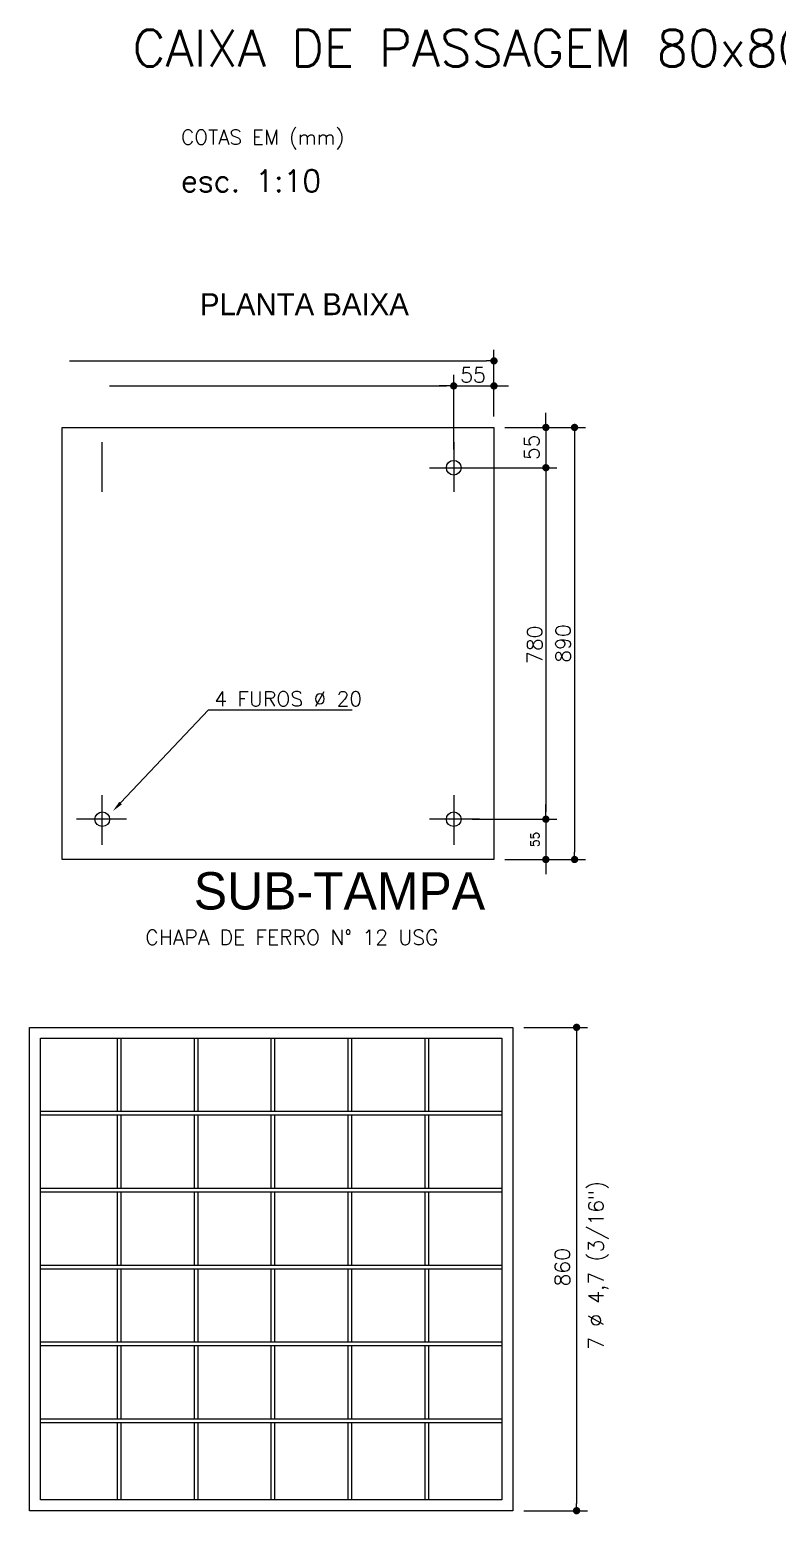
# Model space of a CAD drawing. Extents: x -115 to 23, y 4 to 69.
# Drawn here: x -29.22 to -19.01, y 41.66 to 61.94 of the extents above; entities that cross this region are included whole.
import ezdxf
from ezdxf.enums import TextEntityAlignment as Align

# ---------------------------------------------------------------- set-up
doc = ezdxf.new("R2010")
doc.units = 0
doc.header["$MEASUREMENT"] = 0
doc.linetypes.add('DASHDOT2', pattern=[12.7, 6.35, -3.175, 0, -3.175])
for name, color, linetype in [('DETALHES', 6, 'CONTINUOUS'), ('nivel', 4, 'CONTINUOUS'), ('PAR', 4, 'CONTINUOUS')]:
    doc.layers.add(name, color=color, linetype=linetype)
doc.styles.add('AVANGARD', font='', dxfattribs={"height": 0.075})
doc.styles.add('ROMANS', font='romans.shx', dxfattribs={"height": 0.2})
doc.styles.get('AVANGARD').set_extended_font_data('AvantGarde Bk BT')

# ---------------------------------------------------------------- blocks, each defined once
blk = doc.blocks.new('DOT')
at = {"layer": 'PAR', "color": 0, "linetype": 'ByBlock'}
blk.add_line((-0.5, 0), (-1, 0), dxfattribs=at)
at = {"layer": 'PAR', "color": 0, "linetype": 'ByBlock', "const_width": 0.5}
blk.add_lwpolyline([(-0.25, 0, 1), (0.25, 0, 1)], format="xyb", close=True, dxfattribs=at)

msp = doc.modelspace()

# ---------------------------------------------------------------- linework, layer by layer
at = {"layer": 'nivel', "color": 1}
for p, q in [((-28.682, 57.413), (-22.982, 57.413)), ((-22.882, 56.654), (-22.882, 57.563)), ((-23.432, 56.204), (-23.432, 57.221)), ((-23.432, 56.204), (-23.432, 57.221)), ((-22.882, 56.654), (-22.882, 57.221)), ((-28.132, 57.071), (-23.532, 57.071)), ((-23.532, 57.071), (-23.632, 57.071)), ((-23.432, 57.071), (-22.882, 57.071)), ((-22.782, 57.071), (-22.682, 57.071)), ((-22.173, 56.604), (-22.173, 56.704)), ((-22.732, 56.504), (-22.023, 56.504)), ((-22.732, 56.504), (-21.631, 56.504)), ((-22.173, 56.504), (-22.173, 55.954)), ((-21.781, 56.404), (-21.781, 50.704)), ((-23.182, 55.954), (-22.023, 55.954)), ((-23.182, 55.954), (-22.023, 55.954)), ((-22.173, 55.854), (-22.173, 55.754)), ((-22.173, 55.854), (-22.173, 51.254)), ((-27.982, 51.376), (-26.779, 52.648)), ((-26.779, 52.648), (-26.286, 52.648)), ((-26.286, 52.648), (-24.82, 52.648)), ((-22.173, 51.254), (-22.173, 51.354)), ((-23.182, 51.154), (-22.023, 51.154)), ((-23.182, 51.154), (-22.023, 51.154)), ((-22.173, 51.154), (-22.173, 50.604)), ((-22.732, 50.604), (-22.023, 50.604)), ((-22.732, 50.604), (-21.631, 50.604)), ((-22.173, 50.504), (-22.173, 50.404)), ((-22.474, 48.312), (-21.604, 48.312)), ((-21.754, 48.212), (-21.754, 41.812)), ((-22.474, 41.712), (-21.604, 41.712))]:
    msp.add_line(p, q, dxfattribs=at)
at = {"layer": 'nivel', "color": 6}
for p, q in [((-28.782, 56.504), (-22.882, 56.504)), ((-28.782, 50.604), (-28.782, 56.504)), ((-22.882, 56.504), (-22.882, 50.604)), ((-22.882, 50.604), (-28.782, 50.604)), ((-29.224, 48.312), (-22.624, 48.312)), ((-29.224, 41.712), (-29.224, 48.312)), ((-22.624, 48.312), (-22.624, 41.712)), ((-29.074, 48.162), (-22.774, 48.162)), ((-29.074, 41.862), (-29.074, 48.162)), ((-22.774, 48.162), (-22.774, 41.862)), ((-22.774, 41.862), (-29.074, 41.862)), ((-22.624, 41.712), (-29.224, 41.712))]:
    msp.add_line(p, q, dxfattribs=at)
at = {"layer": 'nivel', "color": 1, "linetype": 'DASHDOT2'}
for p, q in [((-28.232, 55.624), (-28.232, 56.304)), ((-23.432, 56.304), (-23.432, 55.624)), ((-23.762, 55.954), (-23.082, 55.954)), ((-28.232, 50.804), (-28.232, 51.484)), ((-23.432, 51.484), (-23.432, 50.804)), ((-27.902, 51.154), (-28.582, 51.154)), ((-23.082, 51.154), (-23.762, 51.154))]:
    msp.add_line(p, q, dxfattribs=at)
at = {"layer": 'nivel'}
for p, q in [((-28.024, 47.162), (-28.024, 48.162)), ((-27.974, 47.162), (-27.974, 48.162)), ((-26.974, 47.162), (-26.974, 48.162)), ((-26.924, 47.162), (-26.924, 48.162)), ((-25.924, 47.162), (-25.924, 48.162)), ((-25.874, 47.162), (-25.874, 48.162)), ((-24.874, 47.162), (-24.874, 48.162)), ((-24.824, 47.162), (-24.824, 48.162)), ((-23.824, 47.162), (-23.824, 48.162)), ((-23.774, 47.162), (-23.774, 48.162)), ((-22.774, 47.162), (-29.074, 47.162)), ((-22.774, 47.112), (-29.074, 47.112)), ((-28.024, 46.112), (-28.024, 47.112)), ((-27.974, 46.112), (-27.974, 47.112)), ((-26.974, 46.112), (-26.974, 47.112)), ((-26.924, 46.112), (-26.924, 47.112)), ((-25.924, 46.112), (-25.924, 47.112)), ((-25.874, 46.112), (-25.874, 47.112)), ((-24.874, 46.112), (-24.874, 47.112)), ((-24.824, 46.112), (-24.824, 47.112)), ((-23.824, 46.112), (-23.824, 47.112)), ((-23.774, 46.112), (-23.774, 47.112)), ((-22.774, 46.112), (-29.074, 46.112)), ((-22.774, 46.062), (-29.074, 46.062)), ((-28.024, 45.062), (-28.024, 46.062)), ((-27.974, 45.062), (-27.974, 46.062)), ((-26.974, 45.062), (-26.974, 46.062)), ((-26.924, 45.062), (-26.924, 46.062)), ((-25.924, 45.062), (-25.924, 46.062)), ((-25.874, 45.062), (-25.874, 46.062)), ((-24.874, 45.062), (-24.874, 46.062)), ((-24.824, 45.062), (-24.824, 46.062)), ((-23.824, 45.062), (-23.824, 46.062)), ((-23.774, 45.062), (-23.774, 46.062)), ((-22.774, 45.062), (-29.074, 45.062)), ((-22.774, 45.012), (-29.074, 45.012)), ((-28.024, 44.012), (-28.024, 45.012)), ((-27.974, 44.012), (-27.974, 45.012)), ((-26.974, 44.012), (-26.974, 45.012)), ((-26.924, 44.012), (-26.924, 45.012)), ((-25.924, 44.012), (-25.924, 45.012)), ((-25.874, 44.012), (-25.874, 45.012)), ((-24.874, 44.012), (-24.874, 45.012)), ((-24.824, 44.012), (-24.824, 45.012)), ((-23.824, 44.012), (-23.824, 45.012)), ((-23.774, 44.012), (-23.774, 45.012)), ((-22.774, 44.012), (-29.074, 44.012)), ((-22.774, 43.962), (-29.074, 43.962)), ((-28.024, 42.962), (-28.024, 43.962)), ((-27.974, 42.962), (-27.974, 43.962)), ((-26.974, 42.962), (-26.974, 43.962)), ((-26.924, 42.962), (-26.924, 43.962)), ((-25.924, 42.962), (-25.924, 43.962)), ((-25.874, 42.962), (-25.874, 43.962)), ((-24.874, 42.962), (-24.874, 43.962)), ((-24.824, 42.962), (-24.824, 43.962)), ((-23.824, 42.962), (-23.824, 43.962)), ((-23.774, 42.962), (-23.774, 43.962)), ((-22.774, 42.962), (-29.074, 42.962)), ((-22.774, 42.912), (-29.074, 42.912)), ((-28.024, 41.862), (-28.024, 42.912)), ((-27.974, 41.862), (-27.974, 42.912)), ((-26.974, 41.862), (-26.974, 42.912)), ((-26.924, 41.862), (-26.924, 42.912)), ((-25.924, 41.862), (-25.924, 42.912)), ((-25.874, 41.862), (-25.874, 42.912)), ((-24.874, 41.862), (-24.874, 42.912)), ((-24.824, 41.862), (-24.824, 42.912)), ((-23.824, 41.862), (-23.824, 42.912)), ((-23.774, 41.862), (-23.774, 42.912))]:
    msp.add_line(p, q, dxfattribs=at)
for centre in [(-23.432, 55.954), (-28.232, 51.154), (-23.432, 51.154)]:
    msp.add_circle(centre, 0.1, dxfattribs=at)
at = {"layer": 'nivel', "color": 1}
msp.add_solid([(-27.964, 51.358), (-28, 51.393), (-28.085, 51.267)], dxfattribs=at)

# ---------------------------------------------------------------- block references
at = {"layer": 'nivel', "color": 1, "xscale": 0.09999999974388629, "yscale": 0.09999999962747097, "zscale": 0.09999999975000003}
for p in [(-22.882, 57.413), (-23.432, 57.071), (-23.432, 57.071)]:
    msp.add_blockref('DOT', p, dxfattribs=at)
at = {"layer": 'nivel', "color": 1, "yscale": 0.09999999962747097, "zscale": 0.09999999975000003}
for p, xscale, rotation in [((-22.882, 57.071), 0.09999999974388629, 180), ((-22.173, 56.504), 0.09999999962747097, 270), ((-21.781, 56.504), 0.09999999962747097, 90), ((-22.173, 55.954), 0.09999999962747097, 90), ((-22.173, 55.954), 0.09999999962747097, 90), ((-22.173, 51.154), 0.09999999962747097, 270), ((-22.173, 51.154), 0.09999999962747097, 270), ((-21.781, 50.604), 0.09999999962747097, 270), ((-22.173, 50.604), 0.09999999962747097, 90), ((-21.754, 48.312), 0.09999999962747097, 90), ((-21.754, 41.712), 0.09999999962747097, 270)]:
    msp.add_blockref('DOT', p, dxfattribs=dict(at, xscale=xscale, rotation=rotation))

# ---------------------------------------------------------------- texts
at = {"layer": 'DETALHES', "color": 4, "style": 'ROMANS'}
msp.add_text('     CAIXA DE PASSAGEM 80x80x100', height=0.5, dxfattribs=at).set_placement((-29.681, 61.435))
at = {"layer": 'DETALHES', "style": 'ROMANS'}
msp.add_text('COTAS EM (mm)', height=0.2, dxfattribs=at).set_placement((-27.156, 60.368))
at = {"layer": 'DETALHES', "color": 6, "style": 'ROMANS'}
msp.add_text('esc. 1:10', height=0.3, dxfattribs=at).set_placement((-27.159, 59.721))
at = {"layer": 'nivel', "color": 6, "style": 'AVANGARD'}
for s, height, p in [('PLANTA BAIXA', 0.3, (-26.898, 58.037)), ('SUB-TAMPA', 0.51, (-26.982, 49.921))]:
    msp.add_text(s, height=height, dxfattribs=at).set_placement(p)
at = {"layer": 'nivel', "color": 3, "style": 'ROMANS'}
msp.add_text('55', height=0.204, dxfattribs=at).set_placement((-23.168, 57.22), align=Align.MIDDLE)
for s, height, p in [('55', 0.204, (-22.366, 56.232)), ('780', 0.204, (-22.326, 53.536)), ('890', 0.204, (-21.938, 53.553)), ('55', 0.12, (-22.323, 50.879)), ('7 %%C 4,7 (3/16")', 0.204, (-21.474, 45.062)), ('860', 0.204, (-21.949, 45.036))]:
    msp.add_text(s, height=height, rotation=90, dxfattribs=at).set_placement(p, align=Align.MIDDLE)
msp.add_text('4 FUROS %%C 20', height=0.204, dxfattribs=at).set_placement((-26.703, 52.798), align=Align.MIDDLE_LEFT)
msp.add_text('CHAPA DE FERRO N%%D 12 USG', height=0.204, dxfattribs=at).set_placement((-27.644, 49.439))

doc.saveas('drawing.dxf')
